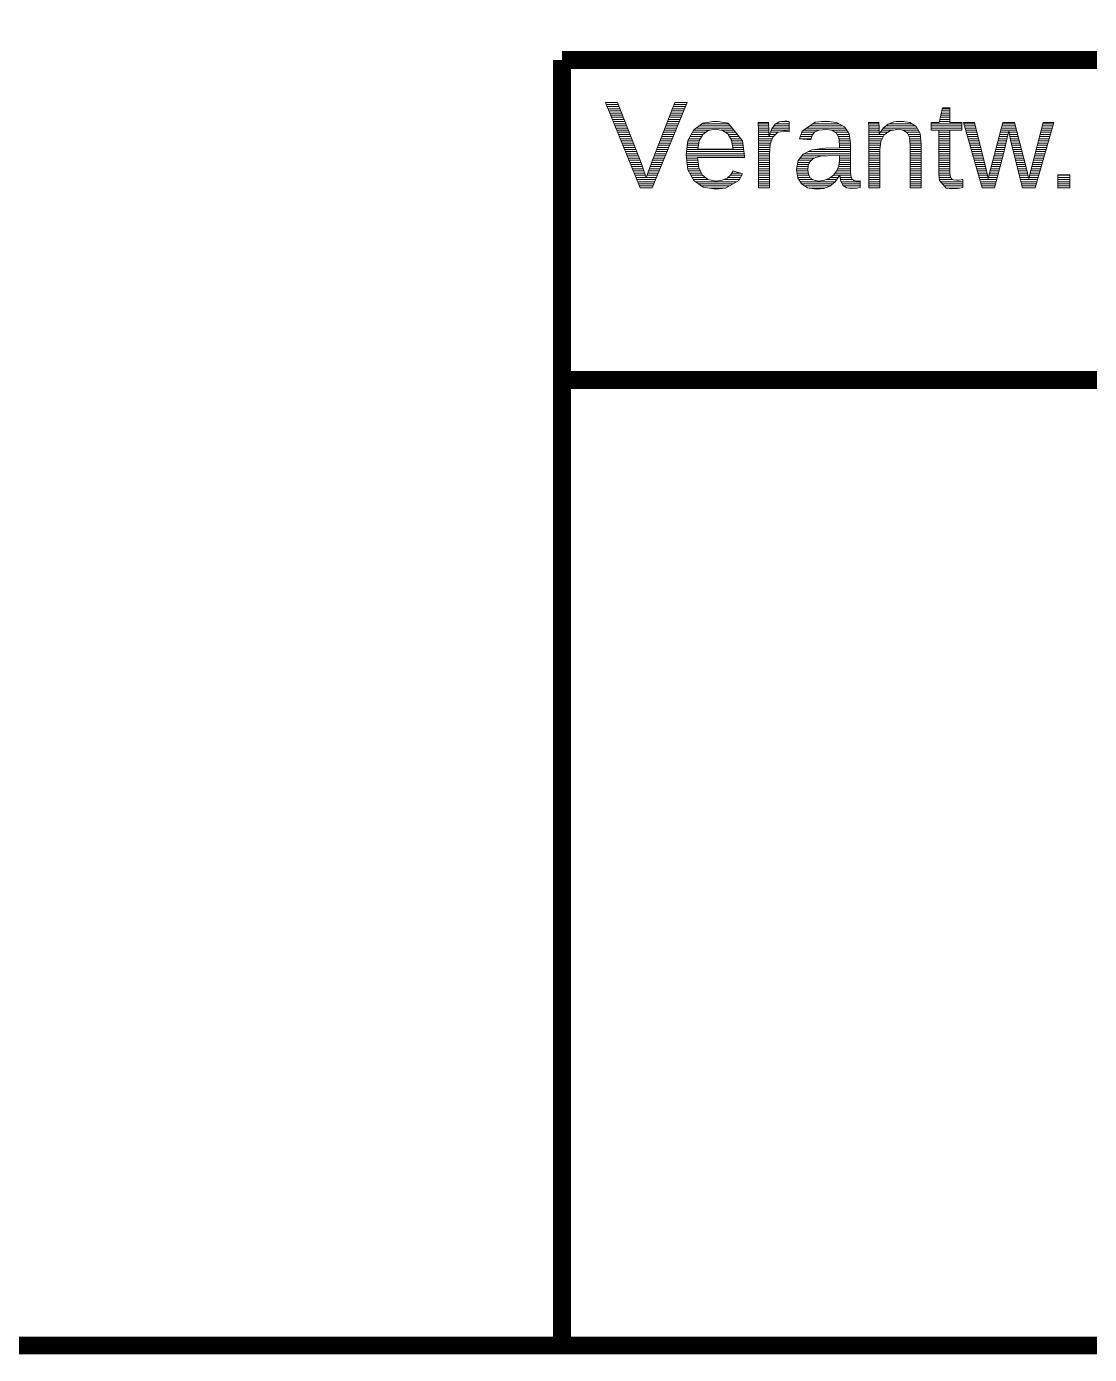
# Model space of a CAD drawing. Header units: millimetres. Extents: x 20 to 410, y 10 to 287.
# Drawn here: x 215 to 244.72, y 9.75 to 46.88 of the extents above; entities that cross this region are included whole.
import ezdxf

# ---------------------------------------------------------------- set-up
doc = ezdxf.new("R2010")
doc.units = ezdxf.units.MM
doc.layers.add('KANTEN', color=7, linetype='Continuous', lineweight=50)
doc.layers.add('TEXT', color=7, linetype='Continuous', lineweight=13)

msp = doc.modelspace()

# ---------------------------------------------------------------- linework, layer by layer
at = {"layer": 'KANTEN', "lineweight": 50, "const_width": 0.5}
msp.add_lwpolyline([(20, 10), (410, 10), (410, 287), (20, 287)], close=True, dxfattribs=at)
for points in [[(229.97, 45.95), (410, 45.95)], [(229.97, 10), (229.97, 45.95)], [(229.97, 37), (410, 37)]]:
    msp.add_lwpolyline(points, dxfattribs=at)
at = {"layer": 'TEXT', "lineweight": 13}
for p, q in [((231.207, 44.706), (231.547, 44.706)), ((231.231, 44.646), (231.57, 44.646)), ((231.256, 44.586), (231.594, 44.586)), ((233.063, 44.586), (233.4, 44.586)), ((233.086, 44.646), (233.425, 44.646)), ((233.109, 44.706), (233.449, 44.706)), ((240.603, 44.586), (240.813, 44.586)), ((231.28, 44.526), (231.618, 44.526)), ((231.305, 44.466), (231.641, 44.466)), ((231.329, 44.406), (231.665, 44.406)), ((231.354, 44.346), (231.688, 44.346)), ((231.378, 44.286), (231.712, 44.286)), ((231.403, 44.226), (231.735, 44.226)), ((232.922, 44.226), (233.253, 44.226)), ((232.945, 44.286), (233.278, 44.286)), ((232.969, 44.346), (233.302, 44.346)), ((232.992, 44.406), (233.327, 44.406)), ((233.016, 44.466), (233.351, 44.466)), ((233.039, 44.526), (233.376, 44.526)), ((234.189, 44.226), (234.336, 44.226)), ((236.111, 44.226), (236.304, 44.226)), ((237.226, 44.226), (237.443, 44.226)), ((239.316, 44.226), (239.525, 44.226)), ((240.524, 44.226), (240.813, 44.226)), ((240.537, 44.286), (240.813, 44.286)), ((240.551, 44.346), (240.813, 44.346)), ((240.564, 44.406), (240.813, 44.406)), ((240.577, 44.466), (240.813, 44.466)), ((240.59, 44.526), (240.813, 44.526)), ((231.427, 44.166), (231.759, 44.166)), ((231.452, 44.106), (231.783, 44.106)), ((231.476, 44.046), (231.806, 44.046)), ((231.501, 43.986), (231.83, 43.986)), ((231.525, 43.926), (231.853, 43.926)), ((231.55, 43.866), (231.877, 43.866)), ((232.781, 43.866), (233.106, 43.866)), ((232.804, 43.926), (233.131, 43.926)), ((232.828, 43.986), (233.155, 43.986)), ((232.851, 44.046), (233.18, 44.046)), ((232.875, 44.106), (233.204, 44.106)), ((232.898, 44.166), (233.229, 44.166)), ((233.585, 43.866), (233.908, 43.866)), ((233.617, 43.926), (233.99, 43.926)), ((233.649, 43.986), (234.113, 43.986)), ((233.726, 44.046), (234.726, 44.046)), ((233.811, 44.106), (234.676, 44.106)), ((233.896, 44.166), (234.626, 44.166)), ((234.422, 43.986), (234.775, 43.986)), ((234.54, 43.926), (234.825, 43.926)), ((234.617, 43.866), (234.875, 43.866)), ((235.457, 44.166), (235.746, 44.166)), ((235.459, 44.106), (235.748, 44.106)), ((235.462, 44.046), (235.751, 44.046)), ((235.464, 43.986), (235.753, 43.986)), ((235.464, 43.926), (235.755, 43.926)), ((235.465, 43.866), (235.757, 43.866)), ((235.779, 43.866), (235.942, 43.866)), ((235.803, 43.926), (236.028, 43.926)), ((235.826, 43.986), (236.324, 43.986)), ((235.856, 44.046), (236.324, 44.046)), ((235.899, 44.106), (236.324, 44.106)), ((235.957, 44.166), (236.324, 44.166)), ((236.653, 43.866), (236.983, 43.866)), ((236.674, 43.926), (237.033, 43.926)), ((236.724, 43.986), (237.156, 43.986)), ((236.813, 44.046), (237.889, 44.046)), ((236.903, 44.106), (237.819, 44.106)), ((236.992, 44.166), (237.709, 44.166)), ((237.488, 43.986), (237.93, 43.986)), ((237.61, 43.926), (237.97, 43.926)), ((237.662, 43.866), (238.001, 43.866)), ((238.545, 44.166), (238.834, 44.166)), ((238.549, 44.106), (238.837, 44.106)), ((238.551, 44.046), (238.84, 44.046)), ((238.552, 43.986), (238.842, 43.986)), ((238.552, 43.926), (238.844, 43.926)), ((238.553, 43.866), (239.004, 43.866)), ((238.875, 43.926), (239.084, 43.926)), ((238.916, 43.986), (239.246, 43.986)), ((238.958, 44.046), (239.901, 44.046)), ((239.028, 44.106), (239.85, 44.106)), ((239.11, 44.166), (239.754, 44.166)), ((239.482, 43.986), (239.932, 43.986)), ((239.6, 43.926), (239.964, 43.926)), ((239.648, 43.866), (239.986, 43.866)), ((240.296, 44.166), (241.152, 44.166)), ((240.296, 44.106), (241.152, 44.106)), ((240.296, 44.046), (241.152, 44.046)), ((240.296, 43.986), (241.152, 43.986)), ((240.508, 43.926), (240.813, 43.926)), ((240.508, 43.866), (240.813, 43.866)), ((241.214, 44.166), (241.514, 44.166)), ((241.231, 44.106), (241.529, 44.106)), ((241.247, 44.046), (241.544, 44.046)), ((241.264, 43.986), (241.559, 43.986)), ((241.281, 43.926), (241.574, 43.926)), ((241.298, 43.866), (241.589, 43.866)), ((242.211, 43.866), (242.444, 43.866)), ((242.227, 43.926), (242.457, 43.926)), ((242.243, 43.986), (242.683, 43.986)), ((242.258, 44.046), (242.668, 44.046)), ((242.274, 44.106), (242.652, 44.106)), ((242.29, 44.166), (242.637, 44.166)), ((242.469, 43.926), (242.698, 43.926)), ((242.481, 43.866), (242.713, 43.866)), ((243.338, 43.866), (243.627, 43.866)), ((243.354, 43.926), (243.644, 43.926)), ((243.369, 43.986), (243.662, 43.986)), ((243.385, 44.046), (243.679, 44.046)), ((243.4, 44.106), (243.696, 44.106)), ((243.416, 44.166), (243.713, 44.166)), ((231.574, 43.806), (231.901, 43.806)), ((231.599, 43.746), (231.924, 43.746)), ((231.623, 43.686), (231.948, 43.686)), ((231.648, 43.626), (231.971, 43.626)), ((231.672, 43.566), (231.995, 43.566)), ((231.697, 43.506), (232.019, 43.506)), ((232.64, 43.506), (232.96, 43.506)), ((232.663, 43.566), (232.984, 43.566)), ((232.687, 43.626), (233.008, 43.626)), ((232.71, 43.686), (233.033, 43.686)), ((232.734, 43.746), (233.057, 43.746)), ((232.757, 43.806), (233.082, 43.806)), ((233.469, 43.506), (233.775, 43.506)), ((233.477, 43.566), (233.785, 43.566)), ((233.485, 43.626), (233.795, 43.626)), ((233.493, 43.686), (233.806, 43.686)), ((233.52, 43.746), (233.839, 43.746)), ((233.552, 43.806), (233.873, 43.806)), ((234.651, 43.806), (234.925, 43.806)), ((234.685, 43.746), (234.975, 43.746)), ((234.711, 43.686), (235.021, 43.686)), ((234.723, 43.626), (235.028, 43.626)), ((234.735, 43.566), (235.036, 43.566)), ((234.746, 43.506), (235.043, 43.506)), ((235.466, 43.806), (235.882, 43.806)), ((235.466, 43.746), (235.853, 43.746)), ((235.466, 43.686), (235.83, 43.686)), ((235.466, 43.626), (235.807, 43.626)), ((235.466, 43.566), (235.793, 43.566)), ((235.466, 43.506), (235.788, 43.506)), ((236.611, 43.746), (236.938, 43.746)), ((236.632, 43.806), (236.955, 43.806)), ((237.695, 43.806), (238.011, 43.806)), ((237.714, 43.746), (238.021, 43.746)), ((237.721, 43.686), (238.031, 43.686)), ((237.728, 43.626), (238.04, 43.626)), ((237.733, 43.566), (238.041, 43.566)), ((237.733, 43.506), (238.041, 43.506)), ((238.553, 43.806), (238.961, 43.806)), ((238.553, 43.746), (238.929, 43.746)), ((238.553, 43.686), (238.898, 43.686)), ((238.553, 43.626), (238.884, 43.626)), ((238.553, 43.566), (238.876, 43.566)), ((238.553, 43.506), (238.868, 43.506)), ((239.677, 43.806), (239.993, 43.806)), ((239.691, 43.746), (240, 43.746)), ((239.703, 43.686), (240.007, 43.686)), ((239.706, 43.626), (240.014, 43.626)), ((239.709, 43.566), (240.018, 43.566)), ((239.711, 43.506), (240.018, 43.506)), ((240.508, 43.806), (240.813, 43.806)), ((240.508, 43.746), (240.813, 43.746)), ((240.508, 43.686), (240.813, 43.686)), ((240.508, 43.626), (240.813, 43.626)), ((240.508, 43.566), (240.813, 43.566)), ((240.508, 43.506), (240.813, 43.506)), ((241.315, 43.806), (241.604, 43.806)), ((241.332, 43.746), (241.619, 43.746)), ((241.348, 43.686), (241.634, 43.686)), ((241.365, 43.626), (241.649, 43.626)), ((241.382, 43.566), (241.664, 43.566)), ((241.399, 43.506), (241.679, 43.506)), ((242.116, 43.506), (242.359, 43.506)), ((242.132, 43.566), (242.373, 43.566)), ((242.148, 43.626), (242.388, 43.626)), ((242.164, 43.686), (242.403, 43.686)), ((242.179, 43.746), (242.418, 43.746)), ((242.195, 43.806), (242.431, 43.806)), ((242.494, 43.806), (242.729, 43.806)), ((242.507, 43.746), (242.744, 43.746)), ((242.52, 43.686), (242.759, 43.686)), ((242.534, 43.626), (242.774, 43.626)), ((242.549, 43.566), (242.789, 43.566)), ((242.564, 43.506), (242.805, 43.506)), ((243.245, 43.506), (243.524, 43.506)), ((243.261, 43.566), (243.541, 43.566)), ((243.276, 43.626), (243.558, 43.626)), ((243.292, 43.686), (243.576, 43.686)), ((243.307, 43.746), (243.593, 43.746)), ((243.323, 43.806), (243.61, 43.806)), ((231.721, 43.446), (232.042, 43.446)), ((231.746, 43.386), (232.066, 43.386)), ((231.77, 43.326), (232.089, 43.326)), ((231.795, 43.266), (232.113, 43.266)), ((231.819, 43.206), (232.137, 43.206)), ((231.843, 43.146), (232.16, 43.146)), ((231.868, 43.086), (232.184, 43.086)), ((232.476, 43.086), (232.788, 43.086)), ((232.499, 43.146), (232.813, 43.146)), ((232.523, 43.206), (232.837, 43.206)), ((232.546, 43.266), (232.862, 43.266)), ((232.569, 43.326), (232.886, 43.326)), ((232.593, 43.386), (232.911, 43.386)), ((232.616, 43.446), (232.935, 43.446)), ((233.446, 43.326), (235.064, 43.326)), ((233.446, 43.266), (235.071, 43.266)), ((233.454, 43.386), (235.057, 43.386)), ((233.454, 43.206), (233.765, 43.206)), ((233.462, 43.446), (235.05, 43.446)), ((233.462, 43.146), (233.772, 43.146)), ((233.469, 43.086), (233.779, 43.086)), ((235.466, 43.446), (235.782, 43.446)), ((235.466, 43.386), (235.777, 43.386)), ((235.466, 43.326), (235.771, 43.326)), ((235.466, 43.266), (235.771, 43.266)), ((235.466, 43.206), (235.771, 43.206)), ((235.466, 43.146), (235.771, 43.146)), ((235.466, 43.086), (235.771, 43.086)), ((236.567, 43.086), (236.896, 43.086)), ((236.585, 43.146), (236.948, 43.146)), ((236.63, 43.206), (237.037, 43.206)), ((236.676, 43.266), (237.36, 43.266)), ((236.73, 43.326), (238.041, 43.326)), ((236.855, 43.386), (238.041, 43.386)), ((237.036, 43.446), (238.041, 43.446)), ((237.728, 43.086), (238.041, 43.086)), ((237.733, 43.266), (238.041, 43.266)), ((237.733, 43.206), (238.041, 43.206)), ((237.733, 43.146), (238.041, 43.146)), ((238.553, 43.446), (238.86, 43.446)), ((238.553, 43.386), (238.858, 43.386)), ((238.553, 43.326), (238.858, 43.326)), ((238.553, 43.266), (238.858, 43.266)), ((238.553, 43.206), (238.858, 43.206)), ((238.553, 43.146), (238.858, 43.146)), ((238.553, 43.086), (238.858, 43.086)), ((239.711, 43.446), (240.018, 43.446)), ((239.711, 43.386), (240.018, 43.386)), ((239.711, 43.326), (240.018, 43.326)), ((239.711, 43.266), (240.018, 43.266)), ((239.711, 43.206), (240.018, 43.206)), ((239.711, 43.146), (240.018, 43.146)), ((239.711, 43.086), (240.018, 43.086)), ((240.508, 43.446), (240.813, 43.446)), ((240.508, 43.386), (240.813, 43.386)), ((240.508, 43.326), (240.813, 43.326)), ((240.508, 43.266), (240.813, 43.266)), ((240.508, 43.206), (240.813, 43.206)), ((240.508, 43.146), (240.813, 43.146)), ((240.508, 43.086), (240.813, 43.086)), ((241.416, 43.446), (241.694, 43.446)), ((241.432, 43.386), (241.709, 43.386)), ((241.449, 43.326), (241.724, 43.326)), ((241.466, 43.266), (241.738, 43.266)), ((241.483, 43.206), (241.753, 43.206)), ((241.5, 43.146), (241.768, 43.146)), ((241.516, 43.086), (241.783, 43.086)), ((242.005, 43.086), (242.253, 43.086)), ((242.021, 43.146), (242.268, 43.146)), ((242.037, 43.206), (242.283, 43.206)), ((242.053, 43.266), (242.299, 43.266)), ((242.069, 43.326), (242.314, 43.326)), ((242.084, 43.386), (242.329, 43.386)), ((242.1, 43.446), (242.344, 43.446)), ((242.578, 43.446), (242.82, 43.446)), ((242.593, 43.386), (242.835, 43.386)), ((242.608, 43.326), (242.85, 43.326)), ((242.623, 43.266), (242.866, 43.266)), ((242.638, 43.206), (242.881, 43.206)), ((242.652, 43.146), (242.896, 43.146)), ((242.667, 43.086), (242.911, 43.086)), ((243.137, 43.086), (243.404, 43.086)), ((243.152, 43.146), (243.421, 43.146)), ((243.168, 43.206), (243.438, 43.206)), ((243.183, 43.266), (243.455, 43.266)), ((243.199, 43.326), (243.472, 43.326)), ((243.214, 43.386), (243.49, 43.386)), ((243.23, 43.446), (243.507, 43.446)), ((231.892, 43.026), (232.205, 43.026)), ((231.917, 42.966), (232.225, 42.966)), ((231.941, 42.906), (232.245, 42.906)), ((231.966, 42.846), (232.265, 42.846)), ((231.99, 42.786), (232.286, 42.786)), ((232.015, 42.726), (232.306, 42.726)), ((232.354, 42.726), (232.641, 42.726)), ((232.374, 42.786), (232.666, 42.786)), ((232.394, 42.846), (232.69, 42.846)), ((232.414, 42.906), (232.715, 42.906)), ((232.435, 42.966), (232.739, 42.966)), ((232.455, 43.026), (232.764, 43.026)), ((233.477, 43.026), (233.786, 43.026)), ((233.484, 42.966), (233.793, 42.966)), ((233.492, 42.906), (233.813, 42.906)), ((233.513, 42.846), (233.841, 42.846)), ((233.545, 42.786), (233.87, 42.786)), ((233.577, 42.726), (233.906, 42.726)), ((234.683, 42.726), (234.997, 42.726)), ((234.721, 42.786), (234.968, 42.786)), ((234.754, 42.846), (234.756, 42.846)), ((235.466, 43.026), (235.771, 43.026)), ((235.466, 42.966), (235.771, 42.966)), ((235.466, 42.906), (235.771, 42.906)), ((235.466, 42.846), (235.771, 42.846)), ((235.466, 42.786), (235.771, 42.786)), ((235.466, 42.726), (235.771, 42.726)), ((236.534, 42.906), (236.846, 42.906)), ((236.535, 42.846), (236.847, 42.846)), ((236.544, 42.786), (236.857, 42.786)), ((236.545, 42.966), (236.853, 42.966)), ((236.553, 42.726), (236.874, 42.726)), ((236.556, 43.026), (236.869, 43.026)), ((237.561, 42.726), (238.049, 42.726)), ((237.609, 42.786), (238.045, 42.786)), ((237.654, 42.846), (238.041, 42.846)), ((237.681, 42.906), (238.041, 42.906)), ((237.706, 42.966), (238.041, 42.966)), ((237.72, 43.026), (238.041, 43.026)), ((238.553, 43.026), (238.858, 43.026)), ((238.553, 42.966), (238.858, 42.966)), ((238.553, 42.906), (238.858, 42.906)), ((238.553, 42.846), (238.858, 42.846)), ((238.553, 42.786), (238.858, 42.786)), ((238.553, 42.726), (238.858, 42.726)), ((239.711, 43.026), (240.018, 43.026)), ((239.711, 42.966), (240.018, 42.966)), ((239.711, 42.906), (240.018, 42.906)), ((239.711, 42.846), (240.018, 42.846)), ((239.711, 42.786), (240.018, 42.786)), ((239.711, 42.726), (240.018, 42.726)), ((240.508, 43.026), (240.813, 43.026)), ((240.508, 42.966), (240.813, 42.966)), ((240.508, 42.906), (240.813, 42.906)), ((240.508, 42.846), (240.813, 42.846)), ((240.508, 42.786), (240.817, 42.786)), ((240.512, 42.726), (240.822, 42.726)), ((241.533, 43.026), (241.798, 43.026)), ((241.55, 42.966), (241.813, 42.966)), ((241.567, 42.906), (241.827, 42.906)), ((241.584, 42.846), (241.841, 42.846)), ((241.6, 42.786), (241.854, 42.786)), ((241.617, 42.726), (241.866, 42.726)), ((241.911, 42.726), (242.16, 42.726)), ((241.926, 42.786), (242.176, 42.786)), ((241.942, 42.846), (242.191, 42.846)), ((241.958, 42.906), (242.206, 42.906)), ((241.974, 42.966), (242.222, 42.966)), ((241.99, 43.026), (242.237, 43.026)), ((242.682, 43.026), (242.927, 43.026)), ((242.697, 42.966), (242.942, 42.966)), ((242.712, 42.906), (242.957, 42.906)), ((242.727, 42.846), (242.971, 42.846)), ((242.741, 42.786), (242.986, 42.786)), ((242.756, 42.726), (243, 42.726)), ((243.048, 42.726), (243.301, 42.726)), ((243.062, 42.786), (243.318, 42.786)), ((243.075, 42.846), (243.335, 42.846)), ((243.09, 42.906), (243.352, 42.906)), ((243.106, 42.966), (243.369, 42.966)), ((243.121, 43.026), (243.386, 43.026)), ((243.841, 42.726), (244.172, 42.726)), ((232.039, 42.666), (232.326, 42.666)), ((232.064, 42.606), (232.592, 42.606)), ((232.088, 42.546), (232.568, 42.546)), ((232.113, 42.486), (232.543, 42.486)), ((232.137, 42.426), (232.519, 42.426)), ((232.334, 42.666), (232.617, 42.666)), ((233.609, 42.666), (233.981, 42.666)), ((233.64, 42.606), (234.063, 42.606)), ((233.702, 42.546), (234.854, 42.546)), ((233.788, 42.486), (234.751, 42.486)), ((233.874, 42.426), (234.648, 42.426)), ((234.097, 42.366), (234.545, 42.366)), ((234.502, 42.606), (234.928, 42.606)), ((234.616, 42.666), (234.962, 42.666)), ((235.466, 42.666), (235.771, 42.666)), ((235.466, 42.606), (235.771, 42.606)), ((235.466, 42.546), (235.771, 42.546)), ((235.466, 42.486), (235.771, 42.486)), ((235.466, 42.426), (235.771, 42.426)), ((236.562, 42.666), (236.911, 42.666)), ((236.593, 42.606), (236.988, 42.606)), ((236.629, 42.546), (237.61, 42.546)), ((236.666, 42.486), (237.538, 42.486)), ((236.757, 42.426), (237.464, 42.426)), ((236.884, 42.366), (237.31, 42.366)), ((237.365, 42.606), (237.652, 42.606)), ((237.483, 42.666), (237.694, 42.666)), ((237.752, 42.666), (238.065, 42.666)), ((237.762, 42.606), (238.098, 42.606)), ((237.775, 42.546), (238.312, 42.546)), ((237.807, 42.486), (238.312, 42.486)), ((237.855, 42.426), (238.312, 42.426)), ((237.994, 42.366), (238.23, 42.366)), ((238.553, 42.666), (238.858, 42.666)), ((238.553, 42.606), (238.858, 42.606)), ((238.553, 42.546), (238.858, 42.546)), ((238.553, 42.486), (238.858, 42.486)), ((238.553, 42.426), (238.858, 42.426)), ((239.711, 42.666), (240.018, 42.666)), ((239.711, 42.606), (240.018, 42.606)), ((239.711, 42.546), (240.018, 42.546)), ((239.711, 42.486), (240.018, 42.486)), ((239.711, 42.426), (240.018, 42.426)), ((240.52, 42.666), (240.844, 42.666)), ((240.527, 42.606), (240.905, 42.606)), ((240.558, 42.546), (241.182, 42.546)), ((240.611, 42.486), (241.182, 42.486)), ((240.664, 42.426), (241.182, 42.426)), ((240.733, 42.366), (241.094, 42.366)), ((241.163, 42.606), (241.182, 42.606)), ((241.634, 42.666), (241.879, 42.666)), ((241.651, 42.606), (242.13, 42.606)), ((241.668, 42.546), (242.114, 42.546)), ((241.684, 42.486), (242.099, 42.486)), ((241.701, 42.426), (242.084, 42.426)), ((241.898, 42.666), (242.145, 42.666)), ((242.771, 42.666), (243.015, 42.666)), ((242.786, 42.606), (243.266, 42.606)), ((242.801, 42.546), (243.249, 42.546)), ((242.816, 42.486), (243.232, 42.486)), ((242.83, 42.426), (243.215, 42.426)), ((243.035, 42.666), (243.283, 42.666)), ((243.841, 42.666), (244.172, 42.666)), ((243.841, 42.606), (244.172, 42.606)), ((243.841, 42.546), (244.172, 42.546)), ((243.841, 42.486), (244.172, 42.486)), ((243.841, 42.426), (244.172, 42.426))]:
    msp.add_line(p, q, dxfattribs=at)
for points in [[(232.33, 42.655), (232.472, 43.077), (233.13, 44.759), (233.471, 44.759), (232.496, 42.37), (232.16, 42.37), (231.185, 44.759), (231.526, 44.759), (232.187, 43.077), (232.33, 42.655)], [(240.874, 42.343), (240.714, 42.369), (240.531, 42.577), (240.508, 42.758), (240.508, 43.982), (240.296, 43.982), (240.296, 44.204), (240.52, 44.204), (240.61, 44.615), (240.813, 44.615), (240.813, 44.204), (241.152, 44.204), (241.152, 43.982), (240.813, 43.982), (240.813, 42.825), (240.824, 42.712), (240.856, 42.639), (240.915, 42.599), (241.006, 42.585), (241.081, 42.591), (241.182, 42.609), (241.182, 42.384), (241.03, 42.353), (240.874, 42.343)], [(234.453, 42.585), (234.592, 42.645), (234.693, 42.735), (234.755, 42.846), (235.022, 42.77), (234.914, 42.58), (234.54, 42.363), (234.274, 42.336), (233.916, 42.396), (233.655, 42.578), (233.495, 42.88), (233.442, 43.299), (233.495, 43.701), (233.655, 43.996), (233.913, 44.178), (234.262, 44.238), (234.616, 44.178), (235.021, 43.69), (235.071, 43.264), (235.071, 43.223), (233.763, 43.223), (233.795, 42.944), (233.893, 42.736), (234.054, 42.608), (234.274, 42.565), (234.453, 42.585)], [(235.456, 44.204), (235.744, 44.204), (235.754, 43.955), (235.758, 43.83), (235.765, 43.83), (235.843, 44.028), (235.932, 44.152), (236.047, 44.217), (236.2, 44.238), (236.262, 44.234), (236.324, 44.222), (236.324, 43.942), (236.253, 43.954), (236.161, 43.959), (235.994, 43.918), (235.871, 43.795), (235.796, 43.596), (235.771, 43.326), (235.771, 42.37), (235.466, 42.37), (235.466, 43.777), (235.464, 43.981), (235.456, 44.204)], [(236.564, 42.655), (236.529, 42.882), (236.576, 43.134), (236.716, 43.319), (236.961, 43.436), (237.321, 43.482), (237.733, 43.489), (237.733, 43.589), (237.709, 43.781), (237.638, 43.909), (237.516, 43.982), (237.34, 44.006), (237.163, 43.989), (237.041, 43.936), (236.967, 43.846), (236.929, 43.714), (236.611, 43.743), (236.686, 43.96), (237.054, 44.208), (237.346, 44.238), (237.649, 44.199), (237.867, 44.08), (237.998, 43.886), (238.041, 43.621), (238.041, 42.831), (238.05, 42.712), (238.077, 42.627), (238.129, 42.575), (238.213, 42.558), (238.26, 42.561), (238.312, 42.57), (238.312, 42.38), (238.196, 42.36), (238.077, 42.353), (237.931, 42.375), (237.83, 42.442), (237.77, 42.556), (237.743, 42.721), (237.733, 42.721), (237.606, 42.541), (237.461, 42.423), (237.289, 42.358), (237.084, 42.336), (236.841, 42.372), (236.668, 42.482), (236.564, 42.655)], [(239.702, 43.694), (239.675, 43.814), (239.629, 43.9), (239.562, 43.959), (239.466, 43.992), (239.333, 44.002), (239.136, 43.965), (238.985, 43.852), (238.89, 43.672), (238.858, 43.433), (238.858, 42.37), (238.553, 42.37), (238.553, 43.813), (238.551, 44.071), (238.543, 44.204), (238.831, 44.204), (238.833, 44.189), (238.834, 44.159), (238.837, 44.119), (238.839, 44.073), (238.842, 44.003), (238.845, 43.891), (238.85, 43.891), (238.963, 44.053), (239.093, 44.159), (239.248, 44.219), (239.437, 44.238), (239.698, 44.201), (239.878, 44.088), (239.983, 43.889), (240.018, 43.592), (240.018, 42.37), (239.711, 42.37), (239.711, 43.533), (239.702, 43.694)], [(242.524, 43.667), (242.463, 43.954), (242.443, 43.86), (242.415, 43.734), (242.313, 43.321), (242.07, 42.37), (241.717, 42.37), (241.203, 44.204), (241.505, 44.204), (241.815, 42.958), (241.839, 42.854), (241.888, 42.623), (241.917, 42.748), (242.3, 44.204), (242.627, 44.204), (242.947, 42.945), (243.025, 42.623), (243.078, 42.858), (243.426, 44.204), (243.724, 44.204), (243.199, 42.37), (242.844, 42.37), (242.524, 43.667)], [(234.258, 44.013), (234.059, 43.976), (233.906, 43.864), (233.806, 43.688), (233.766, 43.457), (234.756, 43.457), (234.707, 43.708), (234.609, 43.88), (234.46, 43.98), (234.258, 44.013)], [(237.568, 42.732), (237.658, 42.851), (237.714, 42.986), (237.733, 43.125), (237.733, 43.275), (237.399, 43.268), (237.209, 43.256), (237.072, 43.224), (236.974, 43.173), (236.902, 43.099), (236.858, 43.001), (236.843, 42.877), (236.863, 42.744), (236.923, 42.646), (237.021, 42.585), (237.153, 42.565), (237.311, 42.584), (237.451, 42.641), (237.568, 42.732)], [(244.172, 42.741), (244.172, 42.37), (243.841, 42.37), (243.841, 42.741), (244.172, 42.741)]]:
    msp.add_lwpolyline(points, close=True, dxfattribs=at)

doc.saveas('drawing.dxf')
